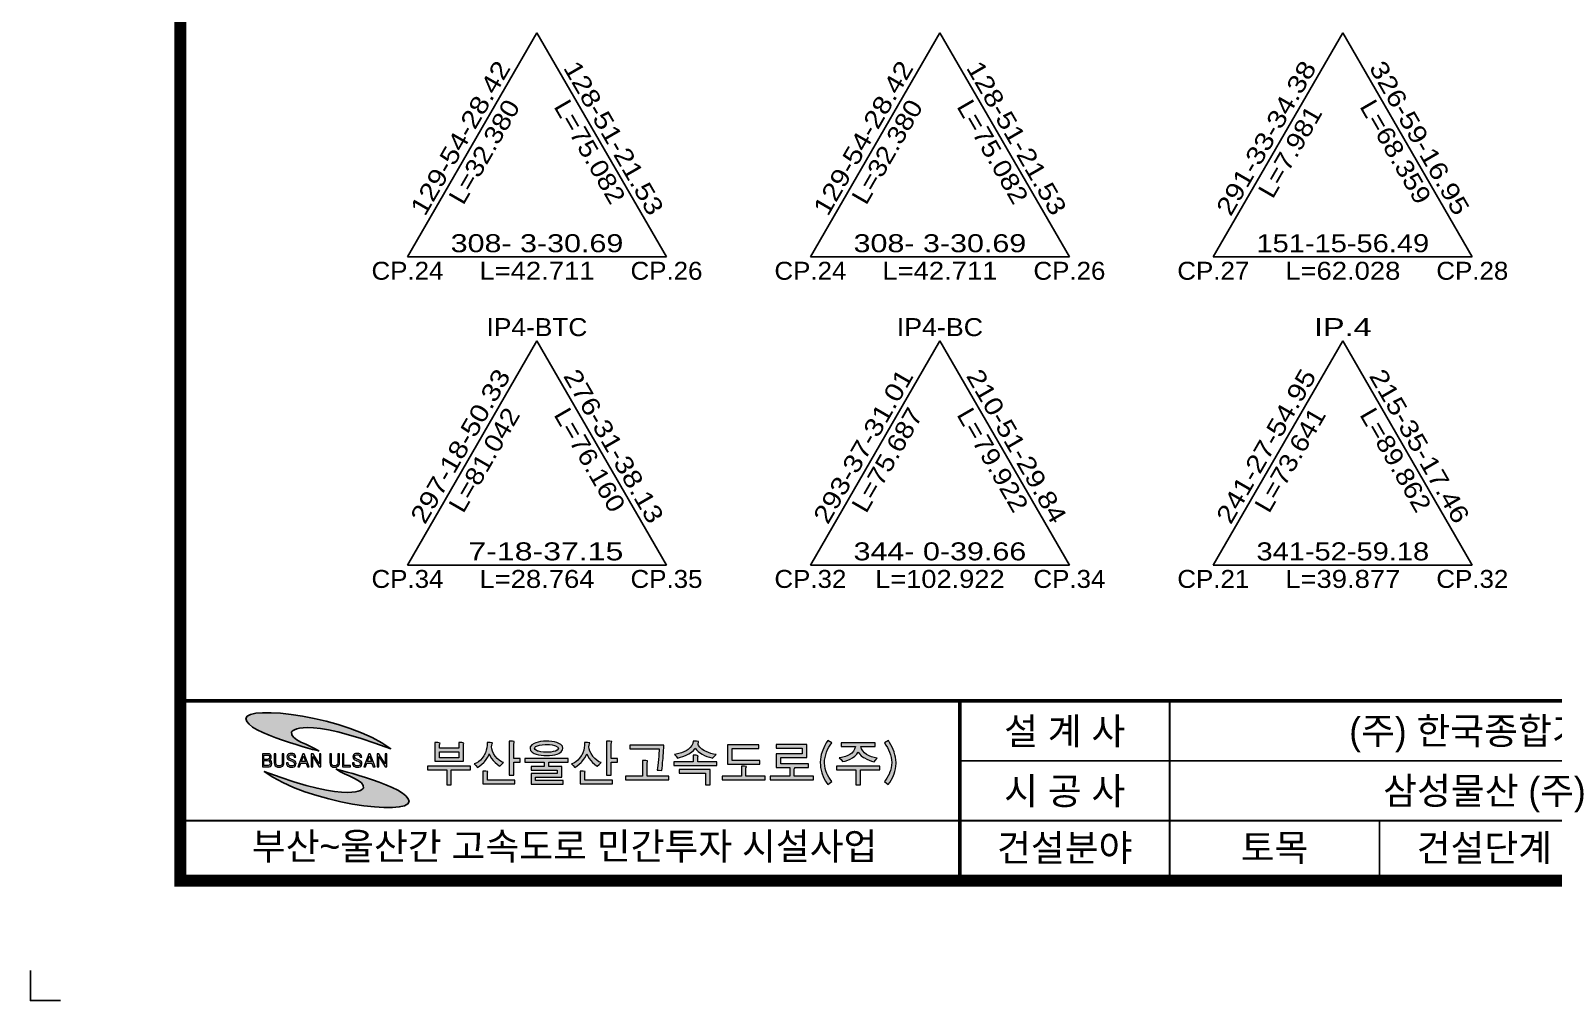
# Model space of a CAD drawing. Extents: x 231382 to 232223, y 224653 to 225247.
# Drawn here: x 231382.2 to 231636.2, y 224652.6 to 224814.4 of the extents above; entities that cross this region are included whole.
import ezdxf
from ezdxf.enums import TextEntityAlignment as Align

# ---------------------------------------------------------------- set-up
doc = ezdxf.new("R2010")
doc.units = 0
doc.header["$LTSCALE"] = 10
doc.header["$MEASUREMENT"] = 0
doc.layers.get('0').update_dxf_attribs({"linetype": 'CONTINUOUS'})
for name, color, linetype in [('CA-LEAL', 1, 'CONTINUOUS'), ('CA-LEAT', 3, 'CONTINUOUS'), ('CX-BORD', 3, 'CONTINUOUS'), ('CX-BORD-LIN1', 4, 'CONTINUOUS'), ('CX-BORD-LIN2', 3, 'CONTINUOUS'), ('CX-BORD-TEX2', 7, 'CONTINUOUS'), ('CX-BORD-TEX3', 6, 'CONTINUOUS'), ('CX-MISC', 2, 'CONTINUOUS')]:
    doc.layers.add(name, color=color, linetype=linetype)
doc.styles.get("Standard").update_dxf_attribs({"font": 'Dotum.ttf'})
doc.styles.add('TB_TEXT', font='Dotum.ttf')
doc.styles.add('TB_WBTXT', font='Dotum.ttf')
doc.styles.add('TB_WMTXT', font='Dotum.ttf')

# ---------------------------------------------------------------- blocks, each defined once
blk = doc.blocks.new('CXGLOGO-EX흑백1')
h = blk.add_hatch(color=74)
edge = h.paths.add_edge_path()
edge.add_spline(control_points=[(3.24, 1.49), (1.67, 2.6), (-1.78, 3.37), (-1.38, 4.71), (-1.38, 4.71), (-1.38, 4.71), (0.38, 7.51), (15.15, 1.88), (15.15, 1.88), (8, 7.3), (-8.94, 9.33), (-8.99, 6.91), (-8.99, 6.91), (-9.03, 4.5), (3.24, 1.49), (3.24, 1.49)], knot_values=[0, 0, 0, 0, 0.25, 0.25, 0.25, 0.25, 0.5, 0.5, 0.5, 0.5, 0.75, 0.75, 0.75, 0.75, 1, 1, 1, 1], degree=3, periodic=0)
h = blk.add_hatch(color=256)
h.paths.add_polyline_path([(63.25, -2.21), (67.68, -2.21), (67.68, -4.14), (68.44, -4.14), (68.44, -1.6), (63.25, -1.6)])
h.paths.add_polyline_path([(74.44, -1.23), (74.5, -1.07), (74.18, -0.99), (73.66, -0.99), (73.66, -2.67), (70.41, -2.67), (70.41, -3.28), (77.61, -3.28), (77.61, -2.67), (74.41, -2.67), (74.41, -1.3)])
h.paths.add_polyline_path([(93.49, -1.61), (96.71, -1.61), (96.71, -0.99), (89.51, -0.99), (89.51, -1.61), (92.73, -1.61), (92.73, -4.14), (93.49, -4.14)])
h.paths.add_polyline_path([(98.53, -1.72), (98.37, -2.14), (98.33, -2.24), (98.14, -2.64), (97.91, -3.02), (97.66, -3.37), (97.51, -3.56), (98.15, -4.08), (98.41, -3.72), (98.64, -3.35), (98.84, -2.96), (99.02, -2.55), (99.1, -2.3), (99.23, -1.88), (99.33, -1.44), (99.4, -1.01), (99.43, -0.57), (99.43, -0.39), (99.41, 0.03), (99.35, 0.47), (99.26, 0.9), (99.13, 1.34), (99.11, 1.39), (98.97, 1.77), (98.79, 2.15), (98.58, 2.55), (98.35, 2.95), (98.16, 3.25), (97.51, 2.85), (97.76, 2.5), (97.99, 2.12), (98.19, 1.72), (98.35, 1.32), (98.51, 0.88), (98.62, 0.44), (98.69, 0.02), (98.72, -0.4), (98.72, -0.42), (98.7, -0.86), (98.63, -1.29)])
h.paths.add_polyline_path([(93.89, 1.53), (93.7, 1.9), (93.59, 2.25), (95.94, 2.25), (95.94, 2.86), (90.28, 2.86), (90.28, 2.25), (92.65, 2.25), (92.53, 1.84), (92.33, 1.47), (92.04, 1.16), (91.73, 0.92), (91.38, 0.74), (91, 0.59), (90.57, 0.47), (90.09, 0.38), (89.95, 0.36), (90.26, 0.07), (90.53, -0.26), (90.95, -0.16), (91.37, -0.02), (91.77, 0.15), (92.15, 0.37), (92.57, 0.66), (92.88, 0.96), (93.09, 1.27), (93.11, 1.32), (93.33, 1.02), (93.63, 0.73), (94.03, 0.44), (94.15, 0.37), (94.54, 0.16), (94.94, -0.02), (95.35, -0.17), (95.77, -0.28), (96, 0.01), (96.29, 0.32), (95.8, 0.42), (95.36, 0.55), (94.97, 0.7), (94.62, 0.88), (94.53, 0.93), (94.17, 1.21)])
h.paths.add_polyline_path([(86.94, -1.7), (87.06, -2.13), (87.12, -2.3), (87.28, -2.72), (87.46, -3.12), (87.67, -3.51), (87.91, -3.88), (88.06, -4.08), (88.71, -3.56), (88.44, -3.21), (88.2, -2.85), (87.98, -2.45), (87.89, -2.24), (87.73, -1.81), (87.61, -1.38), (87.54, -0.96), (87.51, -0.52), (87.51, -0.42), (87.53, -0.01), (87.6, 0.42), (87.7, 0.86), (87.85, 1.3), (87.85, 1.32), (88.03, 1.74), (88.24, 2.13), (88.46, 2.51), (88.71, 2.85), (88.05, 3.25), (87.8, 2.85), (87.57, 2.45), (87.37, 2.06), (87.21, 1.67), (87.1, 1.39), (86.97, 0.95), (86.88, 0.52), (86.82, 0.08), (86.8, -0.35), (86.8, -0.39), (86.81, -0.83), (86.86, -1.26)])
h.paths.add_polyline_path([(79.45, 1.02), (79.45, -1.26), (81.7, -1.26), (81.7, -2.67), (78.45, -2.67), (78.45, -3.28), (85.65, -3.28), (85.65, -2.67), (82.45, -2.67), (82.45, -1.49), (82.46, -1.45), (82.49, -1.41), (82.54, -1.33), (82.55, -1.26), (84.84, -1.26), (84.84, -0.65), (80.21, -0.65), (80.21, 0.42), (84.56, 0.42), (84.56, 2.62), (79.47, 2.62), (79.47, 2), (83.8, 2), (83.8, 1.02)])
h.paths.add_polyline_path([(76.55, 2.56), (71.31, 2.56), (71.31, -0.7), (76.71, -0.7), (76.71, -0.1), (72.08, -0.1), (72.08, 1.94), (76.55, 1.94)])
h.paths.add_polyline_path([(66.12, 0.8), (65.59, 0.8), (65.59, -0.3), (62.37, -0.3), (62.37, -0.9), (69.57, -0.9), (69.57, -0.3), (66.36, -0.3), (66.36, 0.47), (66.39, 0.55), (66.45, 0.71)])
h.paths.add_polyline_path([(66.51, 3.1), (66.13, 3.15), (65.62, 3.15), (65.55, 2.77), (65.38, 2.41), (65.1, 2.07), (64.75, 1.78), (64.42, 1.56), (64.06, 1.38), (63.66, 1.22), (63.23, 1.08), (62.77, 0.98), (62.49, 0.94), (62.76, 0.65), (63.01, 0.34), (63.46, 0.46), (63.9, 0.59), (64.3, 0.74), (64.68, 0.92), (64.87, 1.02), (65.3, 1.3), (65.63, 1.59), (65.88, 1.89), (65.96, 2.01), (66.16, 1.71), (66.45, 1.42), (66.83, 1.14), (67.1, 0.98), (67.47, 0.78), (67.87, 0.62), (68.3, 0.47), (68.73, 0.35), (68.84, 0.33), (69.11, 0.62), (69.42, 0.91), (68.98, 0.98), (68.55, 1.09), (68.14, 1.24), (67.74, 1.41), (67.49, 1.55), (67.05, 1.83), (66.72, 2.14), (66.5, 2.44), (66.43, 2.62), (66.42, 2.8), (66.49, 2.95)])
h.paths.add_polyline_path([(41.14, 1.3), (40.63, 1.32), (40.18, 1.37), (39.79, 1.46), (39.64, 1.51), (39.23, 1.76), (39.15, 1.95), (39.32, 2.24), (39.64, 2.4), (39.99, 2.5), (40.41, 2.56), (40.9, 2.59), (41.14, 2.6), (41.65, 2.58), (42.1, 2.53), (42.48, 2.44), (42.62, 2.4), (43.03, 2.16), (43.12, 1.95), (42.94, 1.67), (42.62, 1.51), (42.27, 1.41), (41.85, 1.34), (41.36, 1.3)], flags=16)
h.paths.add_polyline_path([(41.55, 3.14), (41.14, 3.15), (40.62, 3.13), (40.15, 3.09), (39.72, 3.01), (39.35, 2.9), (39.08, 2.79), (38.67, 2.52), (38.44, 2.21), (38.39, 1.95), (38.48, 1.6), (38.76, 1.31), (39.08, 1.12), (39.42, 0.98), (39.8, 0.87), (40.23, 0.8), (40.71, 0.76), (41.14, 0.75), (41.65, 0.76), (42.12, 0.81), (42.54, 0.89), (42.92, 1), (43.19, 1.12), (43.6, 1.39), (43.83, 1.7), (43.88, 1.95), (43.79, 2.3), (43.51, 2.6), (43.19, 2.79), (42.85, 2.92), (42.47, 3.03), (42.03, 3.1)])
h.paths.add_polyline_path([(47.59, -1.92), (47.27, -1.84), (46.75, -1.84), (46.75, -3.95), (52.12, -3.95), (52.12, -3.34), (47.52, -3.34), (47.52, -2.2), (47.52, -2.14), (47.55, -2.09)])
h.paths.add_polyline_path([(31.34, -1.92), (31.02, -1.84), (30.5, -1.84), (30.5, -3.95), (35.87, -3.95), (35.87, -3.34), (31.27, -3.34), (31.27, -2.2), (31.27, -2.14), (31.29, -2.09)])
h.paths.add_polyline_path([(42.94, -1.66), (42.94, -2.22), (38.57, -2.22), (38.57, -4.04), (43.94, -4.04), (43.94, -3.43), (39.33, -3.43), (39.33, -2.84), (43.7, -2.84), (43.7, -1.05), (41.51, -1.05), (41.51, -0.34), (44.73, -0.34), (44.73, 0.27), (37.53, 0.27), (37.53, -0.34), (40.75, -0.34), (40.75, -1.05), (38.57, -1.05), (38.57, -1.66)])
h.paths.add_polyline_path([(21.28, -0.99), (21.28, -1.61), (24.5, -1.61), (24.5, -4.14), (25.26, -4.14), (25.26, -1.61), (28.48, -1.61), (28.48, -0.99)])
h.paths.add_polyline_path([(51.7, 3.15), (51.16, 3.15), (51.16, -2.53), (51.92, -2.53), (51.92, -0.36), (52.98, -0.36), (52.98, 0.26), (51.92, 0.26), (51.92, 2.67), (51.94, 2.77), (51.98, 2.87), (52.02, 3.07)])
h.paths.add_polyline_path([(48.36, 2.89), (47.98, 2.94), (47.48, 2.94), (47.48, 2.49), (47.44, 2.06), (47.35, 1.64), (47.2, 1.23), (47.01, 0.84), (46.93, 0.69), (46.66, 0.31), (46.37, -0.01), (46.04, -0.29), (45.68, -0.5), (45.32, -0.65), (45.61, -0.92), (45.89, -1.23), (46.26, -0.98), (46.6, -0.71), (46.92, -0.41), (47.04, -0.28), (47.33, 0.08), (47.57, 0.45), (47.76, 0.83), (47.84, 1.05), (48.01, 0.66), (48.24, 0.28), (48.51, -0.08), (48.82, -0.41), (49.15, -0.7), (49.5, -0.96), (49.6, -1.02), (49.91, -0.72), (50.23, -0.43), (49.86, -0.27), (49.51, -0.04), (49.19, 0.26), (48.87, 0.62), (48.84, 0.66), (48.57, 1.07), (48.37, 1.48), (48.26, 1.87), (48.22, 2.19), (48.25, 2.48), (48.33, 2.7)])
h.paths.add_polyline_path([(35.45, 3.15), (34.91, 3.15), (34.91, -2.53), (35.67, -2.53), (35.67, -0.36), (36.73, -0.36), (36.73, 0.26), (35.67, 0.26), (35.67, 2.67), (35.69, 2.77), (35.73, 2.87), (35.77, 3.07)])
h.paths.add_polyline_path([(32.11, 2.89), (31.73, 2.94), (31.23, 2.94), (31.23, 2.49), (31.19, 2.06), (31.09, 1.64), (30.95, 1.23), (30.76, 0.84), (30.68, 0.69), (30.41, 0.31), (30.12, -0.01), (29.79, -0.29), (29.43, -0.5), (29.07, -0.65), (29.36, -0.92), (29.64, -1.23), (30.01, -0.98), (30.35, -0.71), (30.67, -0.41), (30.79, -0.28), (31.08, 0.08), (31.32, 0.45), (31.51, 0.83), (31.59, 1.05), (31.76, 0.66), (31.99, 0.28), (32.26, -0.08), (32.57, -0.41), (32.89, -0.7), (33.25, -0.96), (33.35, -1.02), (33.65, -0.72), (33.97, -0.43), (33.61, -0.27), (33.26, -0.04), (32.93, 0.26), (32.62, 0.62), (32.59, 0.66), (32.32, 1.07), (32.12, 1.48), (32.01, 1.87), (31.97, 2.19), (32, 2.48), (32.08, 2.7)])
h.paths.add_polyline_path([(26.51, 1.39), (26.51, 0.4), (23.29, 0.4), (23.29, 1.39)], flags=16)
h.paths.add_polyline_path([(27.32, 2.66), (27.37, 2.83), (27, 2.91), (26.51, 2.91), (26.51, 2), (23.29, 2), (23.29, 2.58), (23.3, 2.62), (23.33, 2.67), (23.39, 2.83), (22.99, 2.91), (22.53, 2.91), (22.53, -0.21), (27.28, -0.21), (27.28, 2.56), (27.29, 2.62)])
h.paths.add_polyline_path([(58, -0.14), (57.69, -0.06), (57.16, -0.06), (57.16, -2.67), (54.33, -2.67), (54.33, -3.28), (61.53, -3.28), (61.53, -2.67), (57.92, -2.67), (57.92, -0.45), (57.92, -0.39), (57.96, -0.32)])
h.paths.add_polyline_path([(60.7, 2.5), (55.01, 2.5), (55.01, 1.88), (59.93, 1.88), (59.93, 1.55), (59.9, 1.14), (59.86, 0.66), (59.82, 0.12), (59.76, -0.41), (59.7, -0.88), (59.65, -1.29), (59.59, -1.65), (59.59, -1.67), (59.95, -1.69), (60.35, -1.73), (60.41, -1.34), (60.46, -0.92), (60.51, -0.47), (60.56, 0.01), (60.58, 0.23), (60.62, 0.71), (60.65, 1.18), (60.67, 1.62), (60.69, 2.04), (60.7, 2.45)])
h = blk.add_hatch(color=256)
h.paths.add_polyline_path([(11.6, 0.69), (11.94, -0.26), (11.26, -0.26)], flags=16)
h.paths.add_polyline_path([(12.25, -1.14), (12.54, -1.14), (11.73, 1.06), (11.48, 1.06), (10.67, -1.14), (10.96, -1.14), (11.18, -0.49), (12.02, -0.49)])
h.paths.add_polyline_path([(1.54, -1.14), (0.73, 1.06), (0.48, 1.06), (-0.33, -1.14), (-0.04, -1.14), (0.19, -0.49), (1.03, -0.49), (1.25, -1.14)])
h.paths.add_polyline_path([(1.9, -1.14), (2.17, -1.14), (2.17, 0.61), (3.23, -1.14), (3.52, -1.14), (3.52, 1.06), (3.25, 1.06), (3.25, -0.65), (2.21, 1.06), (1.9, 1.06)])
h.paths.add_polyline_path([(5.3, -0.69), (5.27, -0.48), (5.27, 1.06), (5, 1.06), (5, -0.45), (5.03, -0.7), (5.1, -0.9), (5.16, -0.98), (5.32, -1.1), (5.52, -1.17), (5.77, -1.2), (5.79, -1.2), (6.04, -1.17), (6.25, -1.1), (6.41, -1), (6.41, -0.99), (6.53, -0.82), (6.59, -0.61), (6.6, -0.45), (6.6, 1.06), (6.33, 1.06), (6.33, -0.46), (6.29, -0.7), (6.19, -0.86), (6.01, -0.96), (5.79, -0.98), (5.55, -0.94), (5.4, -0.86)])
h.paths.add_polyline_path([(7.36, 1.06), (7.09, 1.06), (7.09, -1.14), (8.47, -1.14), (8.47, -0.93), (7.36, -0.93)])
h.paths.add_polyline_path([(10.02, 1.02), (9.81, 1.08), (9.56, 1.11), (9.56, 1.11), (9.3, 1.08), (9.1, 1.02), (9.01, 0.95), (8.88, 0.78), (8.84, 0.56), (8.84, 0.54), (8.88, 0.31), (9, 0.15), (9.13, 0.06), (9.37, -0.05), (9.48, -0.09), (9.53, -0.11), (9.76, -0.21), (9.83, -0.25), (10, -0.36), (10.06, -0.48), (10.08, -0.62), (10.02, -0.84), (9.94, -0.9), (9.76, -0.97), (9.57, -0.98), (9.32, -0.94), (9.17, -0.86), (9.07, -0.7), (9.04, -0.45), (8.77, -0.45), (8.8, -0.69), (8.87, -0.89), (8.94, -0.99), (9.1, -1.1), (9.31, -1.17), (9.56, -1.2), (9.57, -1.2), (9.84, -1.17), (10.04, -1.12), (10.15, -1.05), (10.28, -0.89), (10.34, -0.68), (10.35, -0.58), (10.32, -0.35), (10.21, -0.18), (10.18, -0.16), (10.05, -0.07), (9.82, 0.03), (9.65, 0.11), (9.38, 0.22), (9.22, 0.31), (9.21, 0.32), (9.13, 0.51), (9.13, 0.57), (9.2, 0.78), (9.25, 0.82), (9.45, 0.89), (9.55, 0.9), (9.78, 0.85), (9.9, 0.77), (10.02, 0.59), (10.05, 0.47), (10.32, 0.47), (10.28, 0.71), (10.17, 0.89), (10.17, 0.9)])
h.paths.add_polyline_path([(12.89, -1.14), (13.16, -1.14), (13.16, 0.61), (14.23, -1.14), (14.52, -1.14), (14.52, 1.06), (14.24, 1.06), (14.24, -0.65), (13.2, 1.06), (12.89, 1.06)])
h.paths.add_polyline_path([(0.27, -0.26), (0.61, 0.69), (0.95, -0.26)], flags=16)
h.paths.add_polyline_path([(-5.98, 0.11), (-5.98, 0.84), (-5.48, 0.84), (-5.24, 0.81), (-5.13, 0.75), (-5.04, 0.57), (-5.04, 0.49), (-5.09, 0.27), (-5.16, 0.19), (-5.34, 0.12), (-5.5, 0.11)], flags=16)
h.paths.add_polyline_path([(-5.98, -0.93), (-5.98, -0.1), (-5.44, -0.1), (-5.2, -0.13), (-5.1, -0.17), (-4.98, -0.33), (-4.96, -0.52), (-5.01, -0.75), (-5.09, -0.85), (-5.27, -0.92), (-5.44, -0.93)], flags=16)
h.paths.add_polyline_path([(-5.12, 1.02), (-5.35, 1.06), (-5.4, 1.06), (-6.25, 1.06), (-6.25, -1.14), (-5.37, -1.14), (-5.12, -1.12), (-4.92, -1.05), (-4.85, -0.99), (-4.74, -0.83), (-4.69, -0.61), (-4.68, -0.52), (-4.72, -0.28), (-4.81, -0.13), (-4.98, 0), (-5.07, 0.03), (-4.88, 0.15), (-4.85, 0.19), (-4.77, 0.39), (-4.76, 0.5), (-4.8, 0.72), (-4.92, 0.9), (-4.94, 0.91)])
h.paths.add_polyline_path([(-3.97, -0.69), (-3.99, -0.48), (-3.99, 1.06), (-4.26, 1.06), (-4.26, -0.45), (-4.24, -0.7), (-4.16, -0.9), (-4.1, -0.98), (-3.95, -1.1), (-3.74, -1.17), (-3.49, -1.2), (-3.48, -1.2), (-3.22, -1.17), (-3.01, -1.1), (-2.86, -1), (-2.85, -0.99), (-2.74, -0.82), (-2.68, -0.61), (-2.66, -0.45), (-2.66, 1.06), (-2.94, 1.06), (-2.94, -0.46), (-2.97, -0.7), (-3.08, -0.86), (-3.26, -0.96), (-3.47, -0.98), (-3.72, -0.94), (-3.87, -0.86)])
h.paths.add_polyline_path([(-0.83, 0.9), (-0.97, 1.02), (-1.18, 1.08), (-1.44, 1.11), (-1.69, 1.08), (-1.89, 1.02), (-1.98, 0.95), (-2.11, 0.78), (-2.16, 0.56), (-2.16, 0.54), (-2.12, 0.31), (-2, 0.15), (-1.86, 0.06), (-1.63, -0.05), (-1.52, -0.09), (-1.47, -0.11), (-1.24, -0.21), (-1.17, -0.25), (-1, -0.36), (-0.93, -0.48), (-0.92, -0.62), (-0.97, -0.84), (-1.05, -0.9), (-1.23, -0.97), (-1.42, -0.98), (-1.67, -0.94), (-1.82, -0.86), (-1.92, -0.7), (-1.96, -0.45), (-2.22, -0.45), (-2.2, -0.69), (-2.12, -0.89), (-2.05, -0.99), (-1.89, -1.1), (-1.69, -1.17), (-1.43, -1.2), (-1.42, -1.2), (-1.16, -1.17), (-0.96, -1.12), (-0.85, -1.05), (-0.71, -0.89), (-0.65, -0.68), (-0.64, -0.58), (-0.68, -0.35), (-0.79, -0.18), (-0.81, -0.16), (-0.95, -0.07), (-1.17, 0.03), (-1.35, 0.11), (-1.61, 0.22), (-1.77, 0.31), (-1.78, 0.32), (-1.86, 0.51), (-1.86, 0.57), (-1.79, 0.78), (-1.74, 0.82), (-1.55, 0.89), (-1.44, 0.9), (-1.22, 0.85), (-1.09, 0.77), (-0.97, 0.59), (-0.95, 0.47), (-0.68, 0.47), (-0.72, 0.71), (-0.82, 0.89)])
h = blk.add_hatch(color=142)
edge = h.paths.add_edge_path()
edge.add_spline(control_points=[(5.98, -1.49), (7.55, -2.6), (11, -3.37), (10.6, -4.71), (10.6, -4.71), (10.6, -4.71), (8.84, -7.51), (-5.93, -1.88), (-5.93, -1.88), (1.22, -7.3), (18.17, -9.33), (18.21, -6.91), (18.21, -6.91), (18.25, -4.5), (5.98, -1.49), (5.98, -1.49)], knot_values=[0, 0, 0, 0, 0.25, 0.25, 0.25, 0.25, 0.5, 0.5, 0.5, 0.5, 0.75, 0.75, 0.75, 0.75, 1, 1, 1, 1], degree=3, periodic=0)
at = {"lineweight": 0}
for points in [[(27.32, 2.66), (27.37, 2.83), (27, 2.91), (26.51, 2.91), (26.51, 2), (23.29, 2), (23.29, 2.58), (23.3, 2.62), (23.33, 2.67), (23.39, 2.83), (22.99, 2.91), (22.53, 2.91), (22.53, -0.21), (27.28, -0.21), (27.28, 2.56), (27.29, 2.62)], [(32.11, 2.89), (31.73, 2.94), (31.23, 2.94), (31.23, 2.49), (31.19, 2.06), (31.09, 1.64), (30.95, 1.23), (30.76, 0.84), (30.68, 0.69), (30.41, 0.31), (30.12, -0.01), (29.79, -0.29), (29.43, -0.5), (29.07, -0.65), (29.36, -0.92), (29.64, -1.23), (30.01, -0.98), (30.35, -0.71), (30.67, -0.41), (30.79, -0.28), (31.08, 0.08), (31.32, 0.45), (31.51, 0.83), (31.59, 1.05), (31.76, 0.66), (31.99, 0.28), (32.26, -0.08), (32.57, -0.41), (32.89, -0.7), (33.25, -0.96), (33.35, -1.02), (33.65, -0.72), (33.97, -0.43), (33.61, -0.27), (33.26, -0.04), (32.93, 0.26), (32.62, 0.62), (32.59, 0.66), (32.32, 1.07), (32.12, 1.48), (32.01, 1.87), (31.97, 2.19), (32, 2.48), (32.08, 2.7)], [(35.45, 3.15), (34.91, 3.15), (34.91, -2.53), (35.67, -2.53), (35.67, -0.36), (36.73, -0.36), (36.73, 0.26), (35.67, 0.26), (35.67, 2.67), (35.69, 2.77), (35.73, 2.87), (35.77, 3.07)], [(41.55, 3.14), (41.14, 3.15), (40.62, 3.13), (40.15, 3.09), (39.72, 3.01), (39.35, 2.9), (39.08, 2.79), (38.67, 2.52), (38.44, 2.21), (38.39, 1.95), (38.48, 1.6), (38.76, 1.31), (39.08, 1.12), (39.42, 0.98), (39.8, 0.87), (40.23, 0.8), (40.71, 0.76), (41.14, 0.75), (41.65, 0.76), (42.12, 0.81), (42.54, 0.89), (42.92, 1), (43.19, 1.12), (43.6, 1.39), (43.83, 1.7), (43.88, 1.95), (43.79, 2.3), (43.51, 2.6), (43.19, 2.79), (42.85, 2.92), (42.47, 3.03), (42.03, 3.1)], [(41.14, 1.3), (40.63, 1.32), (40.18, 1.37), (39.79, 1.46), (39.64, 1.51), (39.23, 1.76), (39.15, 1.95), (39.32, 2.24), (39.64, 2.4), (39.99, 2.5), (40.41, 2.56), (40.9, 2.59), (41.14, 2.6), (41.65, 2.58), (42.1, 2.53), (42.48, 2.44), (42.62, 2.4), (43.03, 2.16), (43.12, 1.95), (42.94, 1.67), (42.62, 1.51), (42.27, 1.41), (41.85, 1.34), (41.36, 1.3)], [(48.36, 2.89), (47.98, 2.94), (47.48, 2.94), (47.48, 2.49), (47.44, 2.06), (47.35, 1.64), (47.2, 1.23), (47.01, 0.84), (46.93, 0.69), (46.66, 0.31), (46.37, -0.01), (46.04, -0.29), (45.68, -0.5), (45.32, -0.65), (45.61, -0.92), (45.89, -1.23), (46.26, -0.98), (46.6, -0.71), (46.92, -0.41), (47.04, -0.28), (47.33, 0.08), (47.57, 0.45), (47.76, 0.83), (47.84, 1.05), (48.01, 0.66), (48.24, 0.28), (48.51, -0.08), (48.82, -0.41), (49.15, -0.7), (49.5, -0.96), (49.6, -1.02), (49.91, -0.72), (50.23, -0.43), (49.86, -0.27), (49.51, -0.04), (49.19, 0.26), (48.87, 0.62), (48.84, 0.66), (48.57, 1.07), (48.37, 1.48), (48.26, 1.87), (48.22, 2.19), (48.25, 2.48), (48.33, 2.7)], [(51.7, 3.15), (51.16, 3.15), (51.16, -2.53), (51.92, -2.53), (51.92, -0.36), (52.98, -0.36), (52.98, 0.26), (51.92, 0.26), (51.92, 2.67), (51.94, 2.77), (51.98, 2.87), (52.02, 3.07)], [(66.51, 3.1), (66.13, 3.15), (65.62, 3.15), (65.55, 2.77), (65.38, 2.41), (65.1, 2.07), (64.75, 1.78), (64.42, 1.56), (64.06, 1.38), (63.66, 1.22), (63.23, 1.08), (62.77, 0.98), (62.49, 0.94), (62.76, 0.65), (63.01, 0.34), (63.46, 0.46), (63.9, 0.59), (64.3, 0.74), (64.68, 0.92), (64.87, 1.02), (65.3, 1.3), (65.63, 1.59), (65.88, 1.89), (65.96, 2.01), (66.16, 1.71), (66.45, 1.42), (66.83, 1.14), (67.1, 0.98), (67.47, 0.78), (67.87, 0.62), (68.3, 0.47), (68.73, 0.35), (68.84, 0.33), (69.11, 0.62), (69.42, 0.91), (68.98, 0.98), (68.55, 1.09), (68.14, 1.24), (67.74, 1.41), (67.49, 1.55), (67.05, 1.83), (66.72, 2.14), (66.5, 2.44), (66.43, 2.62), (66.42, 2.8), (66.49, 2.95)], [(76.55, 2.56), (71.31, 2.56), (71.31, -0.7), (76.71, -0.7), (76.71, -0.1), (72.08, -0.1), (72.08, 1.94), (76.55, 1.94)], [(79.45, 1.02), (79.45, -1.26), (81.7, -1.26), (81.7, -2.67), (78.45, -2.67), (78.45, -3.28), (85.65, -3.28), (85.65, -2.67), (82.45, -2.67), (82.45, -1.49), (82.46, -1.45), (82.49, -1.41), (82.54, -1.33), (82.55, -1.26), (84.84, -1.26), (84.84, -0.65), (80.21, -0.65), (80.21, 0.42), (84.56, 0.42), (84.56, 2.62), (79.47, 2.62), (79.47, 2), (83.8, 2), (83.8, 1.02)], [(86.94, -1.7), (87.06, -2.13), (87.12, -2.3), (87.28, -2.72), (87.46, -3.12), (87.67, -3.51), (87.91, -3.88), (88.06, -4.08), (88.71, -3.56), (88.44, -3.21), (88.2, -2.85), (87.98, -2.45), (87.89, -2.24), (87.73, -1.81), (87.61, -1.38), (87.54, -0.96), (87.51, -0.52), (87.51, -0.42), (87.53, -0.01), (87.6, 0.42), (87.7, 0.86), (87.85, 1.3), (87.85, 1.32), (88.03, 1.74), (88.24, 2.13), (88.46, 2.51), (88.71, 2.85), (88.05, 3.25), (87.8, 2.85), (87.57, 2.45), (87.37, 2.06), (87.21, 1.67), (87.1, 1.39), (86.97, 0.95), (86.88, 0.52), (86.82, 0.08), (86.8, -0.35), (86.8, -0.39), (86.81, -0.83), (86.86, -1.26)], [(93.89, 1.53), (93.7, 1.9), (93.59, 2.25), (95.94, 2.25), (95.94, 2.86), (90.28, 2.86), (90.28, 2.25), (92.65, 2.25), (92.53, 1.84), (92.33, 1.47), (92.04, 1.16), (91.73, 0.92), (91.38, 0.74), (91, 0.59), (90.57, 0.47), (90.09, 0.38), (89.95, 0.36), (90.26, 0.07), (90.53, -0.26), (90.95, -0.16), (91.37, -0.02), (91.77, 0.15), (92.15, 0.37), (92.57, 0.66), (92.88, 0.96), (93.09, 1.27), (93.11, 1.32), (93.33, 1.02), (93.63, 0.73), (94.03, 0.44), (94.15, 0.37), (94.54, 0.16), (94.94, -0.02), (95.35, -0.17), (95.77, -0.28), (96, 0.01), (96.29, 0.32), (95.8, 0.42), (95.36, 0.55), (94.97, 0.7), (94.62, 0.88), (94.53, 0.93), (94.17, 1.21)], [(98.53, -1.72), (98.37, -2.14), (98.33, -2.24), (98.14, -2.64), (97.91, -3.02), (97.66, -3.37), (97.51, -3.56), (98.15, -4.08), (98.41, -3.72), (98.64, -3.35), (98.84, -2.96), (99.02, -2.55), (99.1, -2.3), (99.23, -1.88), (99.33, -1.44), (99.4, -1.01), (99.43, -0.57), (99.43, -0.39), (99.41, 0.03), (99.35, 0.47), (99.26, 0.9), (99.13, 1.34), (99.11, 1.39), (98.97, 1.77), (98.79, 2.15), (98.58, 2.55), (98.35, 2.95), (98.16, 3.25), (97.51, 2.85), (97.76, 2.5), (97.99, 2.12), (98.19, 1.72), (98.35, 1.32), (98.51, 0.88), (98.62, 0.44), (98.69, 0.02), (98.72, -0.4), (98.72, -0.42), (98.7, -0.86), (98.63, -1.29)], [(-5.12, 1.02), (-5.35, 1.06), (-5.4, 1.06), (-6.25, 1.06), (-6.25, -1.14), (-5.37, -1.14), (-5.12, -1.12), (-4.92, -1.05), (-4.85, -0.99), (-4.74, -0.83), (-4.69, -0.61), (-4.68, -0.52), (-4.72, -0.28), (-4.81, -0.13), (-4.98, 0), (-5.07, 0.03), (-4.88, 0.15), (-4.85, 0.19), (-4.77, 0.39), (-4.76, 0.5), (-4.8, 0.72), (-4.92, 0.9), (-4.94, 0.91)], [(-5.98, 0.11), (-5.98, 0.84), (-5.48, 0.84), (-5.24, 0.81), (-5.13, 0.75), (-5.04, 0.57), (-5.04, 0.49), (-5.09, 0.27), (-5.16, 0.19), (-5.34, 0.12), (-5.5, 0.11)], [(-3.97, -0.69), (-3.99, -0.48), (-3.99, 1.06), (-4.26, 1.06), (-4.26, -0.45), (-4.24, -0.7), (-4.16, -0.9), (-4.1, -0.98), (-3.95, -1.1), (-3.74, -1.17), (-3.49, -1.2), (-3.48, -1.2), (-3.22, -1.17), (-3.01, -1.1), (-2.86, -1), (-2.85, -0.99), (-2.74, -0.82), (-2.68, -0.61), (-2.66, -0.45), (-2.66, 1.06), (-2.94, 1.06), (-2.94, -0.46), (-2.97, -0.7), (-3.08, -0.86), (-3.26, -0.96), (-3.47, -0.98), (-3.72, -0.94), (-3.87, -0.86)], [(-0.83, 0.9), (-0.97, 1.02), (-1.18, 1.08), (-1.44, 1.11), (-1.69, 1.08), (-1.89, 1.02), (-1.98, 0.95), (-2.11, 0.78), (-2.16, 0.56), (-2.16, 0.54), (-2.12, 0.31), (-2, 0.15), (-1.86, 0.06), (-1.63, -0.05), (-1.52, -0.09), (-1.47, -0.11), (-1.24, -0.21), (-1.17, -0.25), (-1, -0.36), (-0.93, -0.48), (-0.92, -0.62), (-0.97, -0.84), (-1.05, -0.9), (-1.23, -0.97), (-1.42, -0.98), (-1.67, -0.94), (-1.82, -0.86), (-1.92, -0.7), (-1.96, -0.45), (-1.96, -0.45), (-2.22, -0.45), (-2.2, -0.69), (-2.12, -0.89), (-2.05, -0.99), (-1.89, -1.1), (-1.69, -1.17), (-1.43, -1.2), (-1.42, -1.2), (-1.16, -1.17), (-0.96, -1.12), (-0.85, -1.05), (-0.71, -0.89), (-0.65, -0.68), (-0.64, -0.58), (-0.68, -0.35), (-0.79, -0.18), (-0.81, -0.16), (-0.95, -0.07), (-1.17, 0.03), (-1.35, 0.11), (-1.61, 0.22), (-1.77, 0.31), (-1.78, 0.32), (-1.86, 0.51), (-1.86, 0.57), (-1.79, 0.78), (-1.74, 0.82), (-1.55, 0.89), (-1.44, 0.9), (-1.22, 0.85), (-1.09, 0.77), (-0.97, 0.59), (-0.95, 0.47), (-0.68, 0.47), (-0.72, 0.71), (-0.82, 0.89)], [(1.54, -1.14), (0.73, 1.06), (0.48, 1.06), (-0.33, -1.14), (-0.04, -1.14), (0.19, -0.49), (1.03, -0.49), (1.25, -1.14)], [(0.27, -0.26), (0.61, 0.69), (0.95, -0.26)], [(1.9, -1.14), (2.17, -1.14), (2.17, 0.61), (3.23, -1.14), (3.52, -1.14), (3.52, 1.06), (3.25, 1.06), (3.25, -0.65), (2.21, 1.06), (1.9, 1.06)], [(5.3, -0.69), (5.27, -0.48), (5.27, 1.06), (5, 1.06), (5, -0.45), (5.03, -0.7), (5.1, -0.9), (5.16, -0.98), (5.32, -1.1), (5.52, -1.17), (5.77, -1.2), (5.79, -1.2), (6.04, -1.17), (6.25, -1.1), (6.41, -1), (6.41, -0.99), (6.53, -0.82), (6.59, -0.61), (6.6, -0.45), (6.6, 1.06), (6.33, 1.06), (6.33, -0.46), (6.29, -0.7), (6.19, -0.86), (6.01, -0.96), (5.79, -0.98), (5.55, -0.94), (5.4, -0.86)], [(7.36, 1.06), (7.09, 1.06), (7.09, -1.14), (8.47, -1.14), (8.47, -0.93), (7.36, -0.93)], [(10.02, 1.02), (9.81, 1.08), (9.56, 1.11), (9.56, 1.11), (9.3, 1.08), (9.1, 1.02), (9.01, 0.95), (8.88, 0.78), (8.84, 0.56), (8.84, 0.54), (8.88, 0.31), (9, 0.15), (9.13, 0.06), (9.37, -0.05), (9.48, -0.09), (9.53, -0.11), (9.76, -0.21), (9.83, -0.25), (10, -0.36), (10.06, -0.48), (10.08, -0.62), (10.02, -0.84), (9.94, -0.9), (9.76, -0.97), (9.57, -0.98), (9.32, -0.94), (9.17, -0.86), (9.07, -0.7), (9.04, -0.45), (9.04, -0.45), (8.77, -0.45), (8.8, -0.69), (8.87, -0.89), (8.94, -0.99), (9.1, -1.1), (9.31, -1.17), (9.56, -1.2), (9.57, -1.2), (9.84, -1.17), (10.04, -1.12), (10.15, -1.05), (10.28, -0.89), (10.34, -0.68), (10.35, -0.58), (10.32, -0.35), (10.21, -0.18), (10.18, -0.16), (10.05, -0.07), (9.82, 0.03), (9.65, 0.11), (9.38, 0.22), (9.22, 0.31), (9.21, 0.32), (9.13, 0.51), (9.13, 0.57), (9.2, 0.78), (9.25, 0.82), (9.45, 0.89), (9.55, 0.9), (9.78, 0.85), (9.9, 0.77), (10.02, 0.59), (10.05, 0.47), (10.32, 0.47), (10.28, 0.71), (10.17, 0.89), (10.17, 0.9)], [(12.25, -1.14), (12.54, -1.14), (11.73, 1.06), (11.48, 1.06), (10.67, -1.14), (10.96, -1.14), (11.18, -0.49), (12.02, -0.49)], [(11.6, 0.69), (11.94, -0.26), (11.26, -0.26)], [(12.89, -1.14), (13.16, -1.14), (13.16, 0.61), (14.23, -1.14), (14.52, -1.14), (14.52, 1.06), (14.24, 1.06), (14.24, -0.65), (13.2, 1.06), (12.89, 1.06)], [(26.51, 1.39), (26.51, 0.4), (23.29, 0.4), (23.29, 1.39)], [(42.94, -1.66), (42.94, -2.22), (38.57, -2.22), (38.57, -4.04), (43.94, -4.04), (43.94, -3.43), (39.33, -3.43), (39.33, -2.84), (43.7, -2.84), (43.7, -1.05), (41.51, -1.05), (41.51, -0.34), (44.73, -0.34), (44.73, 0.27), (37.53, 0.27), (37.53, -0.34), (40.75, -0.34), (40.75, -1.05), (38.57, -1.05), (38.57, -1.66)], [(60.7, 2.5), (55.01, 2.5), (55.01, 1.88), (59.93, 1.88), (59.93, 1.55), (59.9, 1.14), (59.86, 0.66), (59.82, 0.12), (59.76, -0.41), (59.7, -0.88), (59.65, -1.29), (59.59, -1.65), (59.59, -1.67), (59.95, -1.69), (60.35, -1.73), (60.41, -1.34), (60.46, -0.92), (60.51, -0.47), (60.56, 0.01), (60.58, 0.23), (60.62, 0.71), (60.65, 1.18), (60.67, 1.62), (60.69, 2.04), (60.7, 2.45)], [(66.12, 0.8), (65.59, 0.8), (65.59, -0.3), (62.37, -0.3), (62.37, -0.9), (69.57, -0.9), (69.57, -0.3), (66.36, -0.3), (66.36, 0.47), (66.39, 0.55), (66.45, 0.71)], [(-5.98, -0.93), (-5.98, -0.1), (-5.44, -0.1), (-5.2, -0.13), (-5.1, -0.17), (-4.98, -0.33), (-4.96, -0.52), (-5.01, -0.75), (-5.09, -0.85), (-5.27, -0.92), (-5.44, -0.93)], [(21.28, -0.99), (21.28, -1.61), (24.5, -1.61), (24.5, -4.14), (25.26, -4.14), (25.26, -1.61), (28.48, -1.61), (28.48, -0.99)], [(31.34, -1.92), (31.02, -1.84), (30.5, -1.84), (30.5, -3.95), (35.87, -3.95), (35.87, -3.34), (31.27, -3.34), (31.27, -2.2), (31.27, -2.14), (31.29, -2.09)], [(47.59, -1.92), (47.27, -1.84), (46.75, -1.84), (46.75, -3.95), (52.12, -3.95), (52.12, -3.34), (47.52, -3.34), (47.52, -2.2), (47.52, -2.14), (47.55, -2.09)], [(58, -0.14), (57.69, -0.06), (57.16, -0.06), (57.16, -2.67), (54.33, -2.67), (54.33, -3.28), (61.53, -3.28), (61.53, -2.67), (57.92, -2.67), (57.92, -0.45), (57.92, -0.39), (57.96, -0.32)], [(63.25, -2.21), (67.68, -2.21), (67.68, -4.14), (68.44, -4.14), (68.44, -1.6), (63.25, -1.6)], [(74.44, -1.23), (74.5, -1.07), (74.18, -0.99), (73.66, -0.99), (73.66, -2.67), (70.41, -2.67), (70.41, -3.28), (77.61, -3.28), (77.61, -2.67), (74.41, -2.67), (74.41, -1.3)], [(93.49, -1.61), (96.71, -1.61), (96.71, -0.99), (89.51, -0.99), (89.51, -1.61), (92.73, -1.61), (92.73, -4.14), (93.49, -4.14)]]:
    blk.add_lwpolyline(points, close=True, dxfattribs=at)
blk.add_lwpolyline([(-1.44, 1.11), (-1.44, 1.11)], dxfattribs=at)
at = {"color": 74}
blk.add_open_spline([(3.24, 1.49), (1.67, 2.6), (-1.78, 3.37), (-1.38, 4.71), (-1.38, 4.71), (-1.38, 4.71), (0.38, 7.51), (15.15, 1.88), (15.15, 1.88), (8, 7.3), (-8.94, 9.33), (-8.99, 6.91), (-8.99, 6.91), (-9.03, 4.5), (3.24, 1.49), (3.24, 1.49)], degree=3, knots=[0, 0, 0, 0, 0.25, 0.25, 0.25, 0.25, 0.5, 0.5, 0.5, 0.5, 0.75, 0.75, 0.75, 0.75, 1, 1, 1, 1], dxfattribs=at)
at = {"color": 142}
blk.add_open_spline([(5.98, -1.49), (7.55, -2.6), (11, -3.37), (10.6, -4.71), (10.6, -4.71), (10.6, -4.71), (8.84, -7.51), (-5.93, -1.88), (-5.93, -1.88), (1.22, -7.3), (18.17, -9.33), (18.21, -6.91), (18.21, -6.91), (18.25, -4.5), (5.98, -1.49), (5.98, -1.49)], degree=3, knots=[0, 0, 0, 0, 0.25, 0.25, 0.25, 0.25, 0.5, 0.5, 0.5, 0.5, 0.75, 0.75, 0.75, 0.75, 1, 1, 1, 1], dxfattribs=at)
blk = doc.blocks.new('CXBLKA1-KHCA1')
at = {"layer": 'CX-BORD-LIN1', "const_width": 2}
blk.add_lwpolyline([(796, 0), (0, 0), (0, 554), (796, 554)], close=True, dxfattribs=at)
at = {"layer": 'CX-BORD-LIN1'}
for points, const_width in [([(796, 30), (0, 30)], 0.6), ([(130, 0), (130, 30)], 0.6), ([(165, 0), (165, 30)], 0.3)]:
    blk.add_lwpolyline(points, dxfattribs=dict(at, const_width=const_width))
at = {"layer": 'CX-BORD-LIN2', "const_width": 0.3}
for points in [[(270, 20), (130, 20)], [(270, 10), (0, 10)], [(200, 0), (200, 10)]]:
    blk.add_lwpolyline(points, dxfattribs=at)
at = {"layer": 'CX-MISC'}
blk.add_lwpolyline([(-20, -20), (-25, -20), (-25, -15)], dxfattribs=at)
blk.add_blockref('CXGLOGO-EX흑백1', (19.93, 20.12), dxfattribs=at)
at = {"layer": 'CX-BORD-LIN1', "style": 'TB_TEXT'}
for tag, height, p in [('TR_RNUM4', 3, (285.11, 26.64)), ('TR_RDAT4', 3.5, (317.5, 27)), ('TR_DGN4', 3.5, (459.12, 27)), ('TR_CHK4', 3.5, (499.12, 27)), ('TR_APP4', 3.5, (539.12, 27)), ('TR_RNUM3', 3, (285.11, 20.64)), ('TR_RDAT3', 3.5, (317.5, 21)), ('TR_DGN3', 3.5, (459.12, 21)), ('TR_CHK3', 3.5, (499.12, 21)), ('TR_APP3', 3.5, (539.12, 21)), ('TR_RNUM2', 3, (285.11, 14.64)), ('TR_RDAT2', 3.5, (317.5, 15)), ('TR_DGN2', 3.5, (459.12, 15)), ('TR_CHK2', 3.5, (499.12, 15)), ('TR_APP2', 3.5, (539.12, 15)), ('TR_RDAT1', 3.5, (317.5, 9)), ('TR_DGN1', 3.5, (459.12, 9)), ('TR_CHK1', 3.5, (499.12, 9)), ('TR_APP1', 3.5, (539.12, 9)), ('TR_RNUM1', 3, (285.11, 8.64))]:
    blk.add_attdef(tag, text='', height=height, dxfattribs=at).set_placement(p, align=Align.MIDDLE_CENTER)
for tag, p in [('TR_RCON4', (342.3, 27)), ('TR_RCON3', (342.3, 21)), ('TR_RCON2', (342.3, 15)), ('TR_RCON1', (342.3, 9))]:
    blk.add_attdef(tag, text='', height=3.5, dxfattribs=at).set_placement(p, align=Align.MIDDLE_LEFT)
at = {"layer": 'CX-BORD-LIN2', "style": 'TB_TEXT'}
blk.add_attdef('TD_VERSION', text='', height=3, rotation=90, dxfattribs=at).set_placement((800.5, 48.01), align=Align.MIDDLE_CENTER)
at = {"layer": 'CX-BORD-TEX2', "style": 'TB_WMTXT'}
for tag, height, p in [('TB_CNAME', 5, (15.34, 531.83)), ('TB_CSCOP', 4, (16.63, 523.83))]:
    blk.add_attdef(tag, text='', height=height, dxfattribs=at).set_placement(p, align=Align.BOTTOM_LEFT)
at = {"layer": 'CX-BORD-TEX2', "style": 'TB_WBTXT'}
for tag, height, p in [('TB_MTITIL', 10, (398, 533.33)), ('TB_STITL', 7, (398, 518.33))]:
    blk.add_attdef(tag, text='', height=height, dxfattribs=at).set_placement(p, align=Align.MIDDLE_CENTER)
at = {"layer": 'CX-BORD-TEX3', "style": 'TB_TEXT'}
for s, p in [('설 계 사', (147.5, 25)), ('시 공 사', (147.5, 15)), ('건설분야', (147.5, 5.53)), ('건설단계', (217.5, 5.53))]:
    blk.add_text(s, height=4.5, dxfattribs=at).set_placement(p, align=Align.MIDDLE)
for tag, height, p in [('TD_DCOMP', 4.5, (217.5, 25)), ('TD_CSECT', 4.5, (611, 25)), ('TD_DNAME_TOP', 4.5, (755, 25)), ('TD_DNAME_MAIN', 4.5, (755, 19.01)), ('TD_CCOMP', 4.5, (217.5, 15)), ('TD_HSCAL', 4.5, (626.7, 15.24)), ('TD_VSCAL', 4.5, (655.78, 15.24)), ('TD_DNAME_BOT', 3, (755, 13.65)), ('TD_CNAME', 4.5, (65, 5.75)), ('TD_FIELD', 4.5, (182.5, 5.53)), ('TD_CSTEP', 4.5, (253.24, 5.53)), ('TD_DWGCODE', 4.5, (641, 5.39)), ('TD_DWGNO', 4.5, (755, 5.39))]:
    blk.add_attdef(tag, text='', height=height, dxfattribs=at).set_placement(p, align=Align.MIDDLE_CENTER)
at = {"layer": 'CX-BORD-TEX3', "style": 'TB_TEXT', "width": 0.9}
blk.add_attdef('TD_CDIST', text='', height=4.5, dxfattribs=at).set_placement((656, 25), align=Align.MIDDLE_CENTER)

msp = doc.modelspace()

# ---------------------------------------------------------------- linework, layer by layer
at = {"layer": 'CA-LEAL', "linetype": 'Continuous'}
for p, q in [((231466.67, 224814.04), (231445.07, 224776.62)), ((231466.67, 224814.04), (231488.27, 224776.62)), ((231533.87, 224814.04), (231512.27, 224776.62)), ((231533.87, 224814.04), (231555.47, 224776.62)), ((231601.07, 224814.04), (231579.47, 224776.62)), ((231601.07, 224814.04), (231622.67, 224776.62)), ((231445.07, 224776.62), (231488.27, 224776.62)), ((231512.27, 224776.62), (231555.47, 224776.62)), ((231579.47, 224776.62), (231622.67, 224776.62)), ((231466.67, 224762.62), (231445.07, 224725.21)), ((231466.67, 224762.62), (231488.27, 224725.21)), ((231533.87, 224762.62), (231512.27, 224725.21)), ((231533.87, 224762.62), (231555.47, 224725.21)), ((231601.07, 224762.62), (231579.47, 224725.21)), ((231601.07, 224762.62), (231622.67, 224725.21)), ((231445.07, 224725.21), (231488.27, 224725.21)), ((231512.27, 224725.21), (231555.47, 224725.21)), ((231579.47, 224725.21), (231622.67, 224725.21))]:
    msp.add_line(p, q, dxfattribs=at)

# ---------------------------------------------------------------- block references
at = {"layer": 'CX-BORD'}
ref = msp.add_blockref('CXBLKA1-KHCA1', (231407.19, 224672.57), dxfattribs=at)
ref.add_attrib('TD_CNAME', '부산~울산간 고속도로 민간투자 시설사업', dxfattribs={"layer": 'CX-BORD-TEX3', "height": 4.5, "style": 'TB_TEXT'}).set_placement((231471.28, 224678.32), align=Align.MIDDLE_CENTER)
ref.add_attrib('TD_DCOMP', '(주) 한국종합기술', dxfattribs={"layer": 'CX-BORD-TEX3', "height": 4.5, "style": 'TB_TEXT'}).set_placement((231624.69, 224697.57), align=Align.MIDDLE_CENTER)
ref.add_attrib('TD_CCOMP', '삼성물산 (주)', dxfattribs={"layer": 'CX-BORD-TEX3', "height": 4.5, "style": 'TB_TEXT'}).set_placement((231624.69, 224687.57), align=Align.MIDDLE_CENTER)
ref.add_attrib('TD_FIELD', '토목', dxfattribs={"layer": 'CX-BORD-TEX3', "height": 4.5, "style": 'TB_TEXT'}).set_placement((231589.69, 224678.1), align=Align.MIDDLE_CENTER)

# ---------------------------------------------------------------- texts
at = {"layer": 'CA-LEAT'}
for s, rotation, width, p, p2 in [('129-54-28.42', 60, 1.015822, (231447.98, 224783.26), (231462.38, 224808.2)), ('128-51-21.53', 300, 1.015822, (231470.97, 224808.2), (231485.37, 224783.26)), ('129-54-28.42', 60, 1.015822, (231515.18, 224783.26), (231529.58, 224808.2)), ('128-51-21.53', 300, 1.015822, (231538.17, 224808.2), (231552.57, 224783.26)), ('291-33-34.38', 60, 1.015822, (231582.38, 224783.26), (231596.78, 224808.2)), ('326-59-16.95', 300, 1.015822, (231605.37, 224808.2), (231619.77, 224783.26)), ('L=32.380', 60, 1.043309, (231454.37, 224785.12), (231463.97, 224801.74)), ('L=75.082', 300, 1.043309, (231469.38, 224801.74), (231478.98, 224785.12)), ('L=32.380', 60, 1.043309, (231521.57, 224785.12), (231531.17, 224801.74)), ('L=75.082', 300, 1.043309, (231536.58, 224801.74), (231546.18, 224785.12)), ('L=7.981', 60, 1.051784, (231589.37, 224786.16), (231597.77, 224800.7)), ('L=68.359', 300, 1.043309, (231603.78, 224801.74), (231613.38, 224785.12)), ('308- 3-30.69', 0, 1.054426, (231452.27, 224777.42), (231481.07, 224777.42)), ('308- 3-30.69', 0, 1.054426, (231519.47, 224777.42), (231548.27, 224777.42)), ('151-15-56.49', 0, 1.015822, (231586.67, 224777.42), (231615.47, 224777.42)), ('CP.24', 0, 0.991258, (231439.07, 224772.82), (231451.07, 224772.82)), ('L=42.711', 0, 1.043309, (231457.07, 224772.82), (231476.27, 224772.82)), ('CP.26', 0, 0.991258, (231482.27, 224772.82), (231494.27, 224772.82)), ('CP.24', 0, 0.991258, (231506.27, 224772.82), (231518.27, 224772.82)), ('L=42.711', 0, 1.043309, (231524.27, 224772.82), (231543.47, 224772.82)), ('CP.26', 0, 0.991258, (231549.47, 224772.82), (231561.47, 224772.82)), ('CP.27', 0, 0.991258, (231573.47, 224772.82), (231585.47, 224772.82)), ('L=62.028', 0, 1.043309, (231591.47, 224772.82), (231610.67, 224772.82)), ('CP.28', 0, 0.991258, (231616.67, 224772.82), (231628.67, 224772.82)), ('IP4-BTC', 0, 0.993548, (231458.27, 224763.42), (231475.07, 224763.42)), ('IP4-BC', 0, 0.994546, (231526.67, 224763.42), (231541.07, 224763.42)), ('IP.4', 0, 1.239306, (231596.27, 224763.42), (231605.87, 224763.42)), ('297-18-50.33', 60, 1.015822, (231447.98, 224731.85), (231462.38, 224756.79)), ('276-31-38.13', 300, 1.015822, (231470.97, 224756.79), (231485.37, 224731.85)), ('210-51-29.84', 300, 1.015822, (231538.17, 224756.79), (231552.57, 224731.85)), ('241-27-54.95', 60, 1.015822, (231582.38, 224731.85), (231596.78, 224756.79)), ('215-35-17.46', 300, 1.015822, (231605.37, 224756.79), (231619.77, 224731.85)), ('293-37-31.01', 60, 1.015822, (231515.18, 224731.85), (231529.58, 224756.79)), ('L=81.042', 60, 1.043309, (231454.37, 224733.7), (231463.97, 224750.33)), ('L=76.160', 300, 1.043309, (231469.38, 224750.33), (231478.98, 224733.7)), ('L=75.687', 60, 1.043309, (231521.57, 224733.7), (231531.17, 224750.33)), ('L=79.922', 300, 1.043309, (231536.58, 224750.33), (231546.18, 224733.7)), ('L=73.641', 60, 1.043309, (231588.77, 224733.7), (231598.37, 224750.33)), ('L=89.862', 300, 1.043309, (231603.78, 224750.33), (231613.38, 224733.7)), ('  7-18-37.15', 0, 1.096081, (231452.27, 224726.01), (231481.07, 224726.01)), ('344- 0-39.66', 0, 1.054426, (231519.47, 224726.01), (231548.27, 224726.01)), ('341-52-59.18', 0, 1.015822, (231586.67, 224726.01), (231615.47, 224726.01)), ('CP.34', 0, 0.991258, (231439.07, 224721.41), (231451.07, 224721.41)), ('L=28.764', 0, 1.043309, (231457.07, 224721.41), (231476.27, 224721.41)), ('CP.35', 0, 0.991258, (231482.27, 224721.41), (231494.27, 224721.41)), ('CP.32', 0, 0.991258, (231506.27, 224721.41), (231518.27, 224721.41)), ('L=102.922', 0, 1.036811, (231523.07, 224721.41), (231544.67, 224721.41)), ('CP.34', 0, 0.991258, (231549.47, 224721.41), (231561.47, 224721.41)), ('CP.21', 0, 0.991258, (231573.47, 224721.41), (231585.47, 224721.41)), ('L=39.877', 0, 1.043309, (231591.47, 224721.41), (231610.67, 224721.41)), ('CP.32', 0, 0.991258, (231616.67, 224721.41), (231628.67, 224721.41))]:
    msp.add_text(s, height=3, rotation=rotation, dxfattribs=dict(at, width=width)).set_placement(p, p2, align=Align.FIT)

doc.saveas('drawing.dxf')
